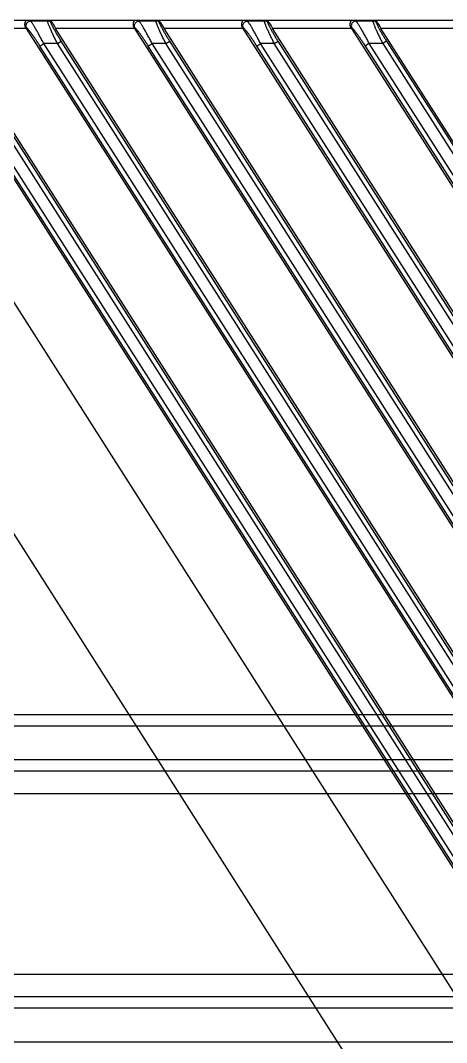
# Model space of a CAD drawing. Header units: millimetres. Extents: x 562 to 17351, y 2396 to 6995.
# Drawn here: x 14357.9 to 14395.7, y 4453.1 to 4543.7 of the extents above; entities that cross this region are included whole.
import ezdxf

# ---------------------------------------------------------------- set-up
doc = ezdxf.new("R2010")
doc.units = ezdxf.units.MM
doc.layers.add('02___PRT_ALL_AXES', color=7, linetype='Continuous')

# ---------------------------------------------------------------- blocks, each defined once
blk = doc.blocks.new('DTGCNV')
at = {"color": 7, "linetype": 'Continuous'}
for p, q in [((13316.618, 5010.197), (12716.618, 5010.197)), ((13136.217, 5009.497), (13135.133, 5009.497)), ((13136.269, 5009.526), (13136.16, 5009.585)), ((13136.217, 5009.497), (13315.884, 4727.477)), ((13136.605, 5010.138), (13136.497, 5010.197)), ((13138.128, 5010.138), (13136.605, 5010.138)), ((13138.128, 5010.138), (13138.161, 5010.197)), ((13138.509, 5010.035), (13138.465, 5009.954)), ((13145.821, 5009.497), (13138.825, 5009.497)), ((13315.918, 4731.517), (13138.825, 5009.497)), ((13145.873, 5009.526), (13145.764, 5009.585)), ((13145.821, 5009.497), (13315.884, 4742.552)), ((13146.209, 5010.138), (13146.101, 5010.197)), ((13147.733, 5010.138), (13146.209, 5010.138)), ((13147.733, 5010.138), (13147.765, 5010.197)), ((13148.113, 5010.035), (13148.069, 5009.954)), ((13155.425, 5009.497), (13148.429, 5009.497)), ((13315.918, 4746.593), (13148.429, 5009.497)), ((13155.477, 5009.526), (13155.368, 5009.585)), ((13155.425, 5009.497), (13315.884, 4757.628)), ((13155.813, 5010.138), (13155.705, 5010.197)), ((13157.337, 5010.138), (13155.813, 5010.138)), ((13157.337, 5010.138), (13157.369, 5010.197)), ((13157.717, 5010.035), (13157.673, 5009.954)), ((13165.029, 5009.497), (13158.034, 5009.497)), ((13311.784, 4768.157), (13158.034, 5009.497)), ((13164.973, 5009.585), (13165.081, 5009.526)), ((13165.029, 5009.497), (13311.536, 4779.528)), ((13165.309, 5010.197), (13165.417, 5010.138)), ((13166.941, 5010.138), (13165.417, 5010.138)), ((13166.973, 5010.197), (13166.941, 5010.138)), ((13167.321, 5010.035), (13167.277, 5009.954)), ((13174.633, 5009.497), (13167.638, 5009.497)), ((13311.784, 4783.233), (13167.638, 5009.497)), ((13137.436, 5007.932), (13137.772, 5008.146)), ((13314.231, 4730.419), (13137.436, 5007.932)), ((13138.992, 5008.146), (13137.772, 5008.146)), ((13314.567, 4730.633), (13137.772, 5008.146)), ((13138.992, 5008.146), (13139.328, 5008.36)), ((13314.567, 4732.549), (13138.992, 5008.146)), ((13314.903, 4732.763), (13139.328, 5008.36)), ((13147.04, 5007.932), (13147.376, 5008.146)), ((13314.231, 4745.494), (13147.04, 5007.932)), ((13148.596, 5008.146), (13147.376, 5008.146)), ((13314.567, 4745.708), (13147.376, 5008.146)), ((13148.596, 5008.146), (13148.933, 5008.36)), ((13314.567, 4747.625), (13148.596, 5008.146)), ((13314.903, 4747.839), (13148.933, 5008.36)), ((13156.644, 5007.932), (13156.98, 5008.146)), ((13314.231, 4760.57), (13156.644, 5007.932)), ((13158.201, 5008.146), (13156.98, 5008.146)), ((13314.567, 4760.784), (13156.98, 5008.146)), ((13158.201, 5008.146), (13158.537, 5008.36)), ((13314.567, 4762.7), (13158.201, 5008.146)), ((13314.903, 4762.914), (13158.537, 5008.36)), ((13166.584, 5008.146), (13166.248, 5007.932)), ((13166.248, 5007.932), (13309.921, 4782.41)), ((13167.805, 5008.146), (13166.584, 5008.146)), ((13166.584, 5008.146), (13310.257, 4782.624)), ((13168.141, 5008.36), (13167.805, 5008.146)), ((13167.805, 5008.146), (13310.257, 4784.54)), ((13168.141, 5008.36), (13310.593, 4784.754)), ((13122.275, 5005.363), (13314.224, 4704.063)), ((13129.327, 5005.237), (13315.884, 4712.401)), ((13315.918, 4716.442), (13131.855, 5005.363)), ((13298.047, 4708.984), (13109.906, 5004.305)), ((13314.903, 4717.688), (13132.47, 5004.051)), ((13314.231, 4715.344), (13130.577, 5003.622)), ((13314.567, 4715.558), (13130.913, 5003.836)), ((13314.567, 4717.474), (13132.134, 5003.836)), ((13316.618, 4672.697), (12717.118, 4672.697))]:
    blk.add_line(p, q, dxfattribs=at)
for centre in [(13138.127, 5009.737), (13147.731, 5009.737), (13157.335, 5009.737), (13166.939, 5009.737)]:
    blk.add_arc(centre, 0.402, 32.75676, 89.74324, dxfattribs=at)
for centre, start_param, end_param in [((13136.144, 5009.497), -1.618026, -1.492115), ((13138.898, 5009.497), 0.647746, 1.523567), ((13145.748, 5009.497), -1.618026, -1.492115), ((13148.502, 5009.497), 0.647746, 1.523567), ((13155.352, 5009.497), -1.618026, -1.492115), ((13158.106, 5009.497), 0.647746, 1.523567), ((13164.956, 5009.497), -1.618026, -1.492115), ((13167.71, 5009.497), 0.647746, 1.523567)]:
    blk.add_ellipse(centre, major_axis=(-0.449, 0.699), ratio=0.073624, start_param=start_param, end_param=end_param, dxfattribs=at)
for points, knots in [([(13136.171, 5010.197), (13136.174, 5010.197), (13136.178, 5010.197), (13136.183, 5010.196), (13136.186, 5010.195), (13136.188, 5010.193), (13136.19, 5010.19), (13136.191, 5010.186), (13136.191, 5010.182), (13136.19, 5010.177), (13136.187, 5010.17), (13136.182, 5010.161), (13136.176, 5010.15), (13136.169, 5010.138), (13136.162, 5010.125), (13136.154, 5010.111), (13136.142, 5010.089), (13136.128, 5010.059), (13136.113, 5010.02), (13136.1, 5009.975), (13136.09, 5009.927), (13136.084, 5009.874), (13136.084, 5009.818), (13136.091, 5009.759), (13136.106, 5009.699), (13136.128, 5009.64), (13136.149, 5009.603), (13136.16, 5009.585)], [0, 0, 0, 0, 0.012577, 0.017811, 0.022415, 0.026524, 0.030371, 0.038422, 0.043171, 0.048577, 0.06156, 0.077442, 0.095999, 0.116978, 0.140127, 0.165209, 0.192065, 0.250601, 0.315018, 0.384942, 0.460136, 0.540384, 0.625394, 0.714676, 0.807485, 0.902935, 1, 1, 1, 1]), ([(13136.269, 5009.526), (13136.25, 5009.555), (13136.221, 5009.62), (13136.205, 5009.725), (13136.217, 5009.832), (13136.256, 5009.931), (13136.319, 5010.018), (13136.402, 5010.085), (13136.5, 5010.127), (13136.57, 5010.138), (13136.605, 5010.138)], [0, 0, 0, 0, 0.124309, 0.249137, 0.374435, 0.5, 0.625565, 0.750863, 0.875691, 1, 1, 1, 1]), ([(13137.436, 5007.932), (13137.376, 5008.025), (13137.257, 5008.209), (13137.079, 5008.477), (13136.932, 5008.693), (13136.817, 5008.856), (13136.735, 5008.97), (13136.657, 5009.076), (13136.583, 5009.175), (13136.513, 5009.264), (13136.45, 5009.342), (13136.401, 5009.4), (13136.365, 5009.439), (13136.342, 5009.464), (13136.32, 5009.485), (13136.301, 5009.502), (13136.284, 5009.516), (13136.274, 5009.523), (13136.269, 5009.526)], [0, 0, 0, 0, 0.1676, 0.331584, 0.488296, 0.562693, 0.633727, 0.700799, 0.763258, 0.8204, 0.871473, 0.915693, 0.93499, 0.952285, 0.967494, 0.980544, 0.991384, 1, 1, 1, 1]), ([(13137.772, 5008.146), (13137.711, 5008.264), (13137.591, 5008.498), (13137.409, 5008.838), (13137.26, 5009.111), (13137.144, 5009.316), (13137.062, 5009.459), (13136.984, 5009.592), (13136.911, 5009.713), (13136.842, 5009.822), (13136.781, 5009.917), (13136.733, 5009.987), (13136.698, 5010.035), (13136.675, 5010.064), (13136.655, 5010.09), (13136.636, 5010.11), (13136.62, 5010.126), (13136.61, 5010.135), (13136.605, 5010.138)], [0, 0, 0, 0, 0.172457, 0.340604, 0.500133, 0.575264, 0.646516, 0.713267, 0.77487, 0.830657, 0.879953, 0.922093, 0.940283, 0.956456, 0.970552, 0.982522, 0.992336, 1, 1, 1, 1]), ([(13138.992, 5008.146), (13138.933, 5008.262), (13138.818, 5008.491), (13138.679, 5008.776), (13138.574, 5008.998), (13138.5, 5009.157), (13138.43, 5009.31), (13138.366, 5009.454), (13138.308, 5009.588), (13138.257, 5009.711), (13138.213, 5009.821), (13138.178, 5009.917), (13138.155, 5009.987), (13138.141, 5010.036), (13138.133, 5010.065), (13138.128, 5010.09), (13138.126, 5010.11), (13138.125, 5010.124), (13138.127, 5010.133), (13138.128, 5010.137), (13138.128, 5010.138)], [0, 0, 0, 0, 0.17863, 0.352747, 0.436605, 0.51745, 0.594578, 0.667244, 0.734677, 0.796087, 0.850691, 0.897742, 0.936571, 0.952732, 0.966652, 0.978305, 0.98769, 0.994858, 0.997662, 1, 1, 1, 1]), ([(13138.509, 5010.035), (13138.503, 5010.047), (13138.49, 5010.07), (13138.468, 5010.102), (13138.45, 5010.126), (13138.437, 5010.142), (13138.427, 5010.153), (13138.419, 5010.163), (13138.412, 5010.172), (13138.406, 5010.179), (13138.402, 5010.185), (13138.4, 5010.189), (13138.399, 5010.191), (13138.399, 5010.194), (13138.4, 5010.196), (13138.402, 5010.197), (13138.404, 5010.197), (13138.406, 5010.197), (13138.407, 5010.197)], [0, 0, 0, 0, 0.204317, 0.392896, 0.563403, 0.640806, 0.712092, 0.776327, 0.832529, 0.879525, 0.916233, 0.930591, 0.942394, 0.959733, 0.967501, 0.976309, 0.987004, 1, 1, 1, 1]), ([(13139.328, 5008.36), (13139.271, 5008.45), (13139.159, 5008.629), (13138.997, 5008.894), (13138.87, 5009.109), (13138.775, 5009.275), (13138.711, 5009.391), (13138.652, 5009.5), (13138.599, 5009.6), (13138.554, 5009.69), (13138.522, 5009.759), (13138.501, 5009.808), (13138.488, 5009.84), (13138.478, 5009.868), (13138.47, 5009.893), (13138.465, 5009.914), (13138.462, 5009.929), (13138.462, 5009.939), (13138.462, 5009.946), (13138.463, 5009.951), (13138.465, 5009.954)], [0, 0, 0, 0, 0.175673, 0.347519, 0.511196, 0.588381, 0.661487, 0.7297, 0.792145, 0.847915, 0.896102, 0.917087, 0.935869, 0.952372, 0.966531, 0.978313, 0.987727, 0.991571, 0.994868, 1, 1, 1, 1]), ([(13145.776, 5010.197), (13145.778, 5010.197), (13145.782, 5010.197), (13145.787, 5010.196), (13145.79, 5010.195), (13145.792, 5010.193), (13145.794, 5010.19), (13145.795, 5010.186), (13145.795, 5010.182), (13145.794, 5010.177), (13145.791, 5010.17), (13145.786, 5010.161), (13145.78, 5010.15), (13145.774, 5010.138), (13145.766, 5010.125), (13145.758, 5010.111), (13145.747, 5010.089), (13145.732, 5010.059), (13145.717, 5010.02), (13145.704, 5009.975), (13145.694, 5009.927), (13145.688, 5009.874), (13145.688, 5009.818), (13145.695, 5009.759), (13145.71, 5009.699), (13145.732, 5009.64), (13145.753, 5009.603), (13145.764, 5009.585)], [0, 0, 0, 0, 0.012577, 0.017811, 0.022415, 0.026524, 0.030371, 0.038422, 0.043171, 0.048577, 0.06156, 0.077442, 0.095999, 0.116978, 0.140127, 0.165209, 0.192065, 0.250601, 0.315018, 0.384942, 0.460136, 0.540384, 0.625394, 0.714676, 0.807485, 0.902935, 1, 1, 1, 1]), ([(13145.873, 5009.526), (13145.854, 5009.555), (13145.826, 5009.62), (13145.809, 5009.725), (13145.821, 5009.832), (13145.86, 5009.931), (13145.923, 5010.018), (13146.006, 5010.085), (13146.104, 5010.127), (13146.174, 5010.138), (13146.209, 5010.138)], [0, 0, 0, 0, 0.124309, 0.249137, 0.374435, 0.5, 0.625565, 0.750863, 0.875691, 1, 1, 1, 1]), ([(13147.04, 5007.932), (13146.98, 5008.025), (13146.862, 5008.209), (13146.683, 5008.477), (13146.536, 5008.693), (13146.421, 5008.856), (13146.339, 5008.97), (13146.261, 5009.076), (13146.187, 5009.175), (13146.118, 5009.264), (13146.054, 5009.342), (13146.005, 5009.4), (13145.969, 5009.439), (13145.946, 5009.464), (13145.924, 5009.485), (13145.905, 5009.502), (13145.888, 5009.516), (13145.878, 5009.523), (13145.873, 5009.526)], [0, 0, 0, 0, 0.1676, 0.331584, 0.488296, 0.562693, 0.633727, 0.700799, 0.763258, 0.8204, 0.871473, 0.915693, 0.93499, 0.952285, 0.967494, 0.980544, 0.991384, 1, 1, 1, 1]), ([(13147.376, 5008.146), (13147.315, 5008.264), (13147.195, 5008.498), (13147.014, 5008.838), (13146.864, 5009.111), (13146.748, 5009.316), (13146.666, 5009.459), (13146.588, 5009.592), (13146.515, 5009.713), (13146.447, 5009.822), (13146.385, 5009.917), (13146.337, 5009.987), (13146.302, 5010.035), (13146.279, 5010.064), (13146.259, 5010.09), (13146.24, 5010.11), (13146.224, 5010.126), (13146.214, 5010.135), (13146.209, 5010.138)], [0, 0, 0, 0, 0.172457, 0.340604, 0.500133, 0.575264, 0.646516, 0.713267, 0.77487, 0.830657, 0.879953, 0.922093, 0.940283, 0.956456, 0.970552, 0.982522, 0.992336, 1, 1, 1, 1]), ([(13148.596, 5008.146), (13148.538, 5008.262), (13148.422, 5008.491), (13148.283, 5008.776), (13148.178, 5008.998), (13148.104, 5009.157), (13148.034, 5009.31), (13147.97, 5009.454), (13147.912, 5009.588), (13147.861, 5009.711), (13147.817, 5009.821), (13147.782, 5009.917), (13147.759, 5009.987), (13147.745, 5010.036), (13147.737, 5010.065), (13147.732, 5010.09), (13147.73, 5010.11), (13147.729, 5010.124), (13147.731, 5010.133), (13147.732, 5010.137), (13147.733, 5010.138)], [0, 0, 0, 0, 0.17863, 0.352747, 0.436605, 0.51745, 0.594578, 0.667244, 0.734677, 0.796087, 0.850691, 0.897742, 0.936571, 0.952732, 0.966652, 0.978305, 0.98769, 0.994858, 0.997662, 1, 1, 1, 1]), ([(13148.113, 5010.035), (13148.107, 5010.047), (13148.094, 5010.07), (13148.072, 5010.102), (13148.054, 5010.126), (13148.041, 5010.142), (13148.031, 5010.153), (13148.023, 5010.163), (13148.016, 5010.172), (13148.01, 5010.179), (13148.006, 5010.185), (13148.004, 5010.189), (13148.003, 5010.191), (13148.003, 5010.194), (13148.005, 5010.196), (13148.006, 5010.197), (13148.008, 5010.197), (13148.01, 5010.197), (13148.011, 5010.197)], [0, 0, 0, 0, 0.204317, 0.392896, 0.563403, 0.640806, 0.712092, 0.776327, 0.832529, 0.879525, 0.916233, 0.930591, 0.942394, 0.959733, 0.967501, 0.976309, 0.987004, 1, 1, 1, 1]), ([(13148.933, 5008.36), (13148.875, 5008.45), (13148.763, 5008.629), (13148.601, 5008.894), (13148.474, 5009.109), (13148.379, 5009.275), (13148.315, 5009.391), (13148.256, 5009.5), (13148.203, 5009.6), (13148.158, 5009.69), (13148.126, 5009.759), (13148.105, 5009.808), (13148.092, 5009.84), (13148.082, 5009.868), (13148.074, 5009.893), (13148.069, 5009.914), (13148.066, 5009.929), (13148.066, 5009.939), (13148.066, 5009.946), (13148.067, 5009.951), (13148.069, 5009.954)], [0, 0, 0, 0, 0.175673, 0.347519, 0.511196, 0.588381, 0.661487, 0.7297, 0.792145, 0.847915, 0.896102, 0.917087, 0.935869, 0.952372, 0.966531, 0.978313, 0.987727, 0.991571, 0.994868, 1, 1, 1, 1]), ([(13155.38, 5010.197), (13155.382, 5010.197), (13155.386, 5010.197), (13155.391, 5010.196), (13155.394, 5010.195), (13155.396, 5010.193), (13155.398, 5010.19), (13155.399, 5010.186), (13155.399, 5010.182), (13155.398, 5010.177), (13155.395, 5010.17), (13155.39, 5010.161), (13155.384, 5010.15), (13155.378, 5010.138), (13155.37, 5010.125), (13155.362, 5010.111), (13155.351, 5010.089), (13155.336, 5010.059), (13155.321, 5010.02), (13155.308, 5009.975), (13155.298, 5009.927), (13155.292, 5009.874), (13155.293, 5009.818), (13155.299, 5009.759), (13155.314, 5009.699), (13155.336, 5009.64), (13155.357, 5009.603), (13155.368, 5009.585)], [0, 0, 0, 0, 0.012577, 0.017811, 0.022415, 0.026524, 0.030371, 0.038422, 0.043171, 0.048577, 0.06156, 0.077442, 0.095999, 0.116978, 0.140127, 0.165209, 0.192065, 0.250601, 0.315018, 0.384942, 0.460136, 0.540384, 0.625394, 0.714676, 0.807485, 0.902935, 1, 1, 1, 1]), ([(13155.477, 5009.526), (13155.459, 5009.555), (13155.43, 5009.62), (13155.413, 5009.725), (13155.425, 5009.832), (13155.464, 5009.931), (13155.527, 5010.018), (13155.61, 5010.085), (13155.708, 5010.127), (13155.778, 5010.138), (13155.813, 5010.138)], [0, 0, 0, 0, 0.124309, 0.249137, 0.374435, 0.5, 0.625565, 0.750863, 0.875691, 1, 1, 1, 1]), ([(13156.644, 5007.932), (13156.584, 5008.025), (13156.466, 5008.209), (13156.287, 5008.477), (13156.14, 5008.693), (13156.025, 5008.856), (13155.943, 5008.97), (13155.865, 5009.076), (13155.791, 5009.175), (13155.722, 5009.264), (13155.658, 5009.342), (13155.609, 5009.4), (13155.573, 5009.439), (13155.55, 5009.464), (13155.528, 5009.485), (13155.509, 5009.502), (13155.493, 5009.516), (13155.482, 5009.523), (13155.477, 5009.526)], [0, 0, 0, 0, 0.1676, 0.331584, 0.488296, 0.562693, 0.633727, 0.700799, 0.763258, 0.8204, 0.871473, 0.915693, 0.93499, 0.952285, 0.967494, 0.980544, 0.991384, 1, 1, 1, 1]), ([(13156.98, 5008.146), (13156.919, 5008.264), (13156.799, 5008.498), (13156.618, 5008.838), (13156.468, 5009.111), (13156.352, 5009.316), (13156.27, 5009.459), (13156.192, 5009.592), (13156.119, 5009.713), (13156.051, 5009.822), (13155.989, 5009.917), (13155.941, 5009.987), (13155.906, 5010.035), (13155.883, 5010.064), (13155.863, 5010.09), (13155.844, 5010.11), (13155.828, 5010.126), (13155.818, 5010.135), (13155.813, 5010.138)], [0, 0, 0, 0, 0.172457, 0.340604, 0.500133, 0.575264, 0.646516, 0.713267, 0.77487, 0.830657, 0.879953, 0.922093, 0.940283, 0.956456, 0.970552, 0.982522, 0.992336, 1, 1, 1, 1]), ([(13158.201, 5008.146), (13158.142, 5008.262), (13158.027, 5008.491), (13157.888, 5008.776), (13157.782, 5008.998), (13157.708, 5009.157), (13157.638, 5009.31), (13157.574, 5009.454), (13157.516, 5009.588), (13157.465, 5009.711), (13157.422, 5009.821), (13157.386, 5009.917), (13157.363, 5009.987), (13157.349, 5010.036), (13157.342, 5010.065), (13157.336, 5010.09), (13157.334, 5010.11), (13157.334, 5010.124), (13157.335, 5010.133), (13157.336, 5010.137), (13157.337, 5010.138)], [0, 0, 0, 0, 0.17863, 0.352747, 0.436605, 0.51745, 0.594578, 0.667244, 0.734677, 0.796087, 0.850691, 0.897742, 0.936571, 0.952732, 0.966652, 0.978305, 0.98769, 0.994858, 0.997662, 1, 1, 1, 1]), ([(13157.717, 5010.035), (13157.711, 5010.047), (13157.698, 5010.07), (13157.676, 5010.102), (13157.659, 5010.126), (13157.645, 5010.142), (13157.635, 5010.153), (13157.627, 5010.163), (13157.62, 5010.172), (13157.614, 5010.179), (13157.61, 5010.185), (13157.608, 5010.189), (13157.607, 5010.191), (13157.607, 5010.194), (13157.609, 5010.196), (13157.61, 5010.197), (13157.612, 5010.197), (13157.614, 5010.197), (13157.615, 5010.197)], [0, 0, 0, 0, 0.204316, 0.392897, 0.563407, 0.640809, 0.712098, 0.776334, 0.832531, 0.879528, 0.916238, 0.930594, 0.942393, 0.959731, 0.967497, 0.976306, 0.987002, 1, 1, 1, 1]), ([(13158.537, 5008.36), (13158.479, 5008.45), (13158.367, 5008.629), (13158.205, 5008.894), (13158.078, 5009.109), (13157.983, 5009.275), (13157.919, 5009.391), (13157.86, 5009.5), (13157.807, 5009.6), (13157.762, 5009.69), (13157.73, 5009.759), (13157.709, 5009.808), (13157.696, 5009.84), (13157.686, 5009.868), (13157.678, 5009.893), (13157.673, 5009.914), (13157.67, 5009.929), (13157.67, 5009.939), (13157.67, 5009.946), (13157.671, 5009.951), (13157.673, 5009.954)], [0, 0, 0, 0, 0.175673, 0.347519, 0.511196, 0.588381, 0.661487, 0.7297, 0.792145, 0.847915, 0.896102, 0.917087, 0.935869, 0.952372, 0.966531, 0.978313, 0.987727, 0.991571, 0.994868, 1, 1, 1, 1]), ([(13164.984, 5010.197), (13164.986, 5010.197), (13164.99, 5010.197), (13164.995, 5010.196), (13164.998, 5010.195), (13165, 5010.193), (13165.003, 5010.19), (13165.003, 5010.186), (13165.003, 5010.182), (13165.002, 5010.177), (13164.999, 5010.17), (13164.994, 5010.161), (13164.989, 5010.15), (13164.982, 5010.138), (13164.974, 5010.125), (13164.966, 5010.111), (13164.955, 5010.089), (13164.94, 5010.059), (13164.925, 5010.02), (13164.912, 5009.975), (13164.902, 5009.927), (13164.897, 5009.874), (13164.897, 5009.818), (13164.903, 5009.759), (13164.918, 5009.699), (13164.94, 5009.64), (13164.961, 5009.603), (13164.973, 5009.585)], [0, 0, 0, 0, 0.012577, 0.017811, 0.022415, 0.026524, 0.030371, 0.038422, 0.043171, 0.048577, 0.06156, 0.077442, 0.095999, 0.116978, 0.140127, 0.165209, 0.192065, 0.250601, 0.315018, 0.384942, 0.460136, 0.540384, 0.625394, 0.714676, 0.807485, 0.902935, 1, 1, 1, 1]), ([(13165.417, 5010.138), (13165.382, 5010.138), (13165.312, 5010.127), (13165.214, 5010.085), (13165.131, 5010.018), (13165.068, 5009.931), (13165.029, 5009.832), (13165.017, 5009.725), (13165.034, 5009.62), (13165.063, 5009.555), (13165.081, 5009.526)], [0, 0, 0, 0, 0.124309, 0.249137, 0.374435, 0.5, 0.625565, 0.750863, 0.875691, 1, 1, 1, 1]), ([(13165.081, 5009.526), (13165.086, 5009.523), (13165.097, 5009.516), (13165.113, 5009.502), (13165.133, 5009.485), (13165.154, 5009.464), (13165.178, 5009.439), (13165.213, 5009.4), (13165.262, 5009.342), (13165.326, 5009.264), (13165.395, 5009.175), (13165.469, 5009.076), (13165.547, 5008.97), (13165.629, 5008.856), (13165.744, 5008.693), (13165.891, 5008.477), (13166.07, 5008.209), (13166.188, 5008.025), (13166.248, 5007.932)], [0, 0, 0, 0, 0.008615, 0.019455, 0.032505, 0.047714, 0.065009, 0.084305, 0.128526, 0.179599, 0.236742, 0.299202, 0.366274, 0.437309, 0.511707, 0.668418, 0.832402, 1, 1, 1, 1]), ([(13165.417, 5010.138), (13165.422, 5010.135), (13165.432, 5010.126), (13165.448, 5010.11), (13165.467, 5010.09), (13165.487, 5010.064), (13165.51, 5010.035), (13165.545, 5009.987), (13165.593, 5009.917), (13165.655, 5009.822), (13165.723, 5009.713), (13165.796, 5009.592), (13165.874, 5009.459), (13165.956, 5009.316), (13166.072, 5009.111), (13166.222, 5008.838), (13166.403, 5008.498), (13166.524, 5008.264), (13166.584, 5008.146)], [0, 0, 0, 0, 0.007664, 0.017477, 0.029447, 0.043543, 0.059716, 0.077906, 0.120046, 0.169342, 0.22513, 0.286734, 0.353486, 0.424739, 0.49987, 0.659399, 0.827544, 1, 1, 1, 1]), ([(13166.941, 5010.138), (13166.94, 5010.137), (13166.939, 5010.133), (13166.938, 5010.124), (13166.938, 5010.11), (13166.941, 5010.09), (13166.946, 5010.065), (13166.953, 5010.036), (13166.967, 5009.987), (13166.99, 5009.917), (13167.026, 5009.821), (13167.069, 5009.711), (13167.12, 5009.588), (13167.178, 5009.454), (13167.242, 5009.31), (13167.312, 5009.157), (13167.386, 5008.998), (13167.492, 5008.776), (13167.631, 5008.491), (13167.746, 5008.262), (13167.805, 5008.146)], [0, 0, 0, 0, 0.002337, 0.005141, 0.012309, 0.021692, 0.033343, 0.047262, 0.063422, 0.102249, 0.149298, 0.203902, 0.265312, 0.332745, 0.405412, 0.48254, 0.563386, 0.647245, 0.821366, 1, 1, 1, 1]), ([(13167.321, 5010.035), (13167.315, 5010.047), (13167.302, 5010.07), (13167.281, 5010.102), (13167.263, 5010.126), (13167.249, 5010.142), (13167.24, 5010.153), (13167.231, 5010.163), (13167.224, 5010.172), (13167.218, 5010.179), (13167.214, 5010.185), (13167.212, 5010.189), (13167.211, 5010.191), (13167.211, 5010.194), (13167.213, 5010.196), (13167.214, 5010.197), (13167.216, 5010.197), (13167.218, 5010.197), (13167.219, 5010.197)], [0, 0, 0, 0, 0.204317, 0.392896, 0.563403, 0.640806, 0.712092, 0.776327, 0.832529, 0.879525, 0.916233, 0.930591, 0.942394, 0.959733, 0.967501, 0.976309, 0.987004, 1, 1, 1, 1]), ([(13167.277, 5009.954), (13167.275, 5009.951), (13167.274, 5009.946), (13167.274, 5009.939), (13167.274, 5009.929), (13167.277, 5009.914), (13167.282, 5009.893), (13167.29, 5009.868), (13167.301, 5009.84), (13167.313, 5009.808), (13167.334, 5009.759), (13167.366, 5009.69), (13167.411, 5009.6), (13167.464, 5009.5), (13167.523, 5009.391), (13167.587, 5009.275), (13167.682, 5009.109), (13167.809, 5008.894), (13167.971, 5008.629), (13168.083, 5008.45), (13168.141, 5008.36)], [0, 0, 0, 0, 0.005131, 0.008428, 0.012271, 0.021684, 0.033464, 0.047622, 0.064124, 0.082905, 0.10389, 0.152077, 0.207846, 0.270293, 0.338506, 0.411613, 0.488798, 0.652475, 0.824325, 1, 1, 1, 1])]:
    blk.add_open_spline(points, degree=3, knots=knots, dxfattribs=at)
blk = doc.blocks.new('*U61')
blk.add_blockref('DTGCNV', (-13016.618, -4845.197))
blk = doc.blocks.new('*U62')
at = {"color": 0, "linetype": 'ByBlock', "lineweight": -2, "transparency": 16777216}
for p in [(1800, 675), (1800, 337.5)]:
    blk.add_blockref('*U61', p, dxfattribs=at)
blk = doc.blocks.new('dfx')
at = {"color": 114, "linetype": 'Continuous', "lineweight": -3, "true_color": 0x139b48}
for p, q in [((13147.482, 8801.227), (13701.482, 8801.227)), ((13147.482, 8796.227), (13701.482, 8796.227)), ((13147.482, 8794.227), (13701.482, 8794.227)), ((13147.482, 8778.227), (13701.482, 8778.227)), ((13147.482, 8776.227), (13701.482, 8776.227))]:
    blk.add_line(p, q, dxfattribs=at)
at = {"layer": '02___PRT_ALL_AXES', "color": 114, "linetype": 'Continuous', "lineweight": -3, "true_color": 0x139b48}
for p, q in [((13151.451, 8800.227), (13697.512, 8800.227)), ((13151.451, 8797.227), (13697.512, 8797.227)), ((13151.451, 8775.227), (13697.512, 8775.227)), ((13151.451, 8772.227), (13697.512, 8772.227))]:
    blk.add_line(p, q, dxfattribs=at)
blk = doc.blocks.new('*U142')
blk.add_blockref('dfx', (-13416.982, -8530.477))
blk = doc.blocks.new('*U143')
at = {"color": 0, "linetype": 'ByBlock', "lineweight": -2, "transparency": 16777216}
blk.add_blockref('*U142', (1800, 0), dxfattribs=at)

msp = doc.modelspace()

# ---------------------------------------------------------------- block references
for name, p in [('*U62', (12438.816, 4041.217)), ('*U143', (12431.316, 4211.467))]:
    msp.add_blockref(name, p)

doc.saveas('drawing.dxf')
